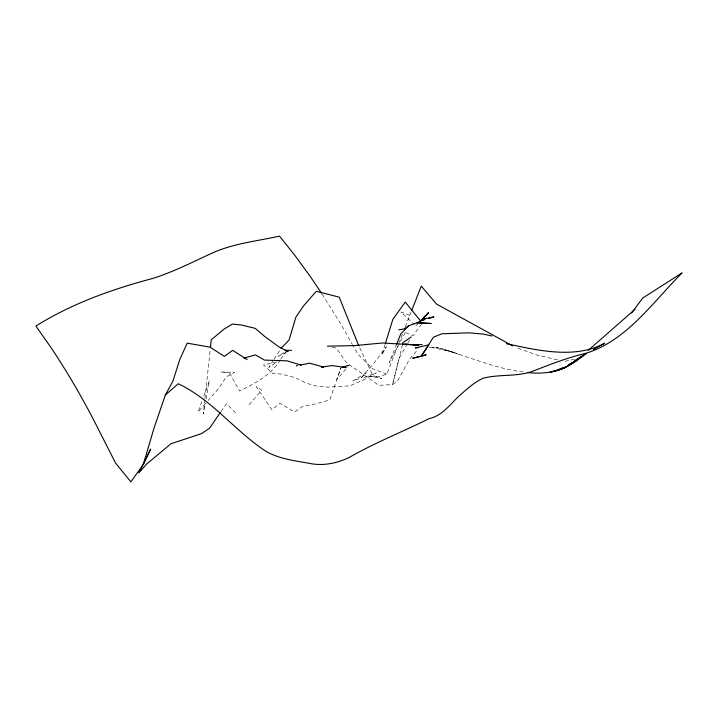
<?xml version="1.0" encoding="UTF-8"?>
<svg xmlns="http://www.w3.org/2000/svg" width="718" height="718" viewBox="0 0 718 718"><rect width="100%" height="100%" fill="white"/><g stroke="black" fill="none" stroke-linecap="round" stroke-linejoin="round"><path stroke-width="0.54" stroke-dasharray="3.59 2.69" d="M204.863 399.639L203.32 414.053L205.267 403.283M204.98 398.526L210.311 348.652M206.039 398.975L209.342 380.666L203.311 397.422M402.511 344.694L392.575 384.57L378.853 385.324L350.124 365.229M385.081 344.469L381.85 354.925L386.347 346.749L373.863 363.29L361.226 377.883L352.834 381.016L365.983 372.965L361.226 377.883L369.734 376.151L378.44 376.851L386.867 374.15L398.319 344.496M201.803 401.613L198.033 412.078L205.958 402.924M405.293 326.771L411.037 312.177M398.732 343.455L402.421 334.076M396.632 344.209L389.219 362.653L406.253 330.585M407.402 343.751L399.154 358.336L392.575 384.57L397.449 381.186L409.493 359.197L417.921 349.451M407.95 342.782L409.601 339.865M273.495 360.122L268.81 367.338L277.031 361.935L263.479 364.915L272.813 373.611L281.492 374.051L295.565 377.749L304.567 382.308L313.47 385.602L327.381 387.146L349.702 385.871L363.039 380.163L376.241 372.884L367.849 376.008L381.823 378.44L372.956 375.711L359.269 346.83M274.079 359.224L279.93 350.204M280.244 359.862C271.305 375.128 254.854 383.358 239.606 391.05L229.518 372.804L220.812 371.996L234.624 372.328L226.332 376.815L218.604 388.537L208.067 400.527M280.873 358.991L286.446 351.111L278.207 356.236L286.41 352.628M220.982 411.576L226.565 403.749L235.953 413.164M421.547 323.98L413.038 335.701L404.898 332.335M249.083 404.826L261.702 390.143L256.299 386.715L271.898 409.781L280.029 403.22L294.506 412.06L302.7 406.379L316.279 403.74L329.759 399.917L340.996 367.616L336.787 379.454L348.033 366.683M415.776 325.954L418.029 323.612M565.021 361.271L574.4 359.269M298.096 365.552L296.013 365.983L300.07 365.274M429.274 347.341L437.8 347.943L432.631 347.476L455.481 352.861L436.113 347.189C465.677 355.239 493.858 368.63 524.544 372.13M557.482 359.817L536.965 355.051L517.723 348.131M332.299 347.288L336.212 348.167L345.932 361.917L349.289 364.564M459.107 354.378L444.963 349.792L450.24 351.506M409.807 315.31L400.895 311.971L414.214 324.482M386.867 374.15L372.669 368.774L357.735 354.109L352.924 345.52M322.14 294.156L341.696 325.46L352.385 344.559"/><path stroke-width="1.08" d="M210.428 347.539L211.263 339.785L224.196 329.015L232.452 324.069L241.167 324.958L255.213 328.341L264.484 336.293L279.114 347.054L288.115 351.596L286.015 351.03M402.511 344.694L403.049 342.54L411.252 336.948M321.52 293.231L310.275 276.484L294.829 255.366L279.535 236.132C256.793 241.176 233.108 243.483 211.72 253.283C192.451 262.169 173.442 271.835 153.176 278.342C112.268 289.166 71.944 303.463 35.9 326.062L51.418 348.158A660.434 551.792 70.8 0 1 99.29 431.051L115.589 463.083L130.856 481.868L143.277 464.564L154.146 427.659L165.364 394.99L172.912 381.132L179.85 359.359L187.218 343.15L209.961 347.135L224.465 356.397L232.632 350.321L247.145 359.583M385.404 343.428L392.836 319.384L405.248 302.027L420.515 320.901L424.661 319.672M411.854 310.086L421.286 286.096L436.481 304.028L512.616 345.888M396.632 344.209L400.743 333.969L408.739 325.73L417.158 322.768L425.469 318.568L433.986 316.916L428.808 318.451M143.277 464.564L150.699 449.037L138.798 472.965L146.732 463.954L171.072 443.706L201.363 433.69L209.575 428.233L220.363 412.446M631.58 313.03L642.736 298.033L682.1 272.876C652.824 302.116 626.177 341.544 584.712 353.624C567.382 357.726 550.742 364.197 534.183 370.65C517.84 377.291 499.71 373.764 482.909 378.314C473.53 382.622 466.135 389.919 458.416 396.578C449.459 405.23 441.983 415.812 429.077 418.675C402.636 431.742 375.056 442.647 349.433 457.321C336.76 463.523 322.472 466.296 308.543 463.2C294.102 460.651 279.284 458.847 266.279 451.532C235.136 431.258 212.169 399.818 178.261 383.744L165.364 394.99M281.097 348.401L289.085 339.946L295.924 317.06L303.678 305.706L316.324 291.284L339.21 297.153L358.794 345.834M420.272 321.269L428.511 312.689L420.515 320.901L425.469 318.568M588.186 350.402L634.981 309.332M580.476 357.034L571.609 363.254M576.285 360.104C563.172 371.789 544.729 374.419 527.82 372.579M578.511 358.623L575.28 361.055L583.474 355.32L579.704 357.501M578.493 358.614L571.959 363.443L568.01 365.489M583.797 354.656L585.538 353.409M586.579 353.489C575.468 361.558 564.213 370.093 550.212 372.077L563.693 368.316L576.85 360.337L569.105 364.789M408.739 325.73L403.866 329.024L398.786 329.804M568.889 364.78L571.699 362.931M575.45 360.472L578.25 358.632M579.39 357.869L583.474 355.32M567.938 365.453L569.769 364.358M593.382 349.567L604.691 343.213C575.315 359.323 537.387 350.357 506.37 343.662M562.463 367.948L558.667 369.743L562.382 368.083M342.055 367.302L349.442 365.085M244.021 358.156L255.42 354.871L264.475 360.095L286.967 360.831L301.075 365.094M300.187 365.121L309.575 363.182L323.665 367.06L321.619 367.23M321.7 367.051L332.192 365.597L346.121 367.526L344.075 367.562M418.585 347.575L415.372 347.934L428.915 344.855L421.17 356.299L412.679 358.237L426.187 354.782L421.17 356.299L433.448 337.236L441.821 333.789L469.312 332.829L483.196 334.085L491.992 335.988M327.408 346.193L354.925 345.582L382.281 343.007L413.505 344.819L422.13 344.577M285.037 350.231L291.526 350.375M404.781 343.931L418.684 345.412L413.505 344.819M430.988 323.477L417.158 322.768L430.988 323.477"/></g></svg>
